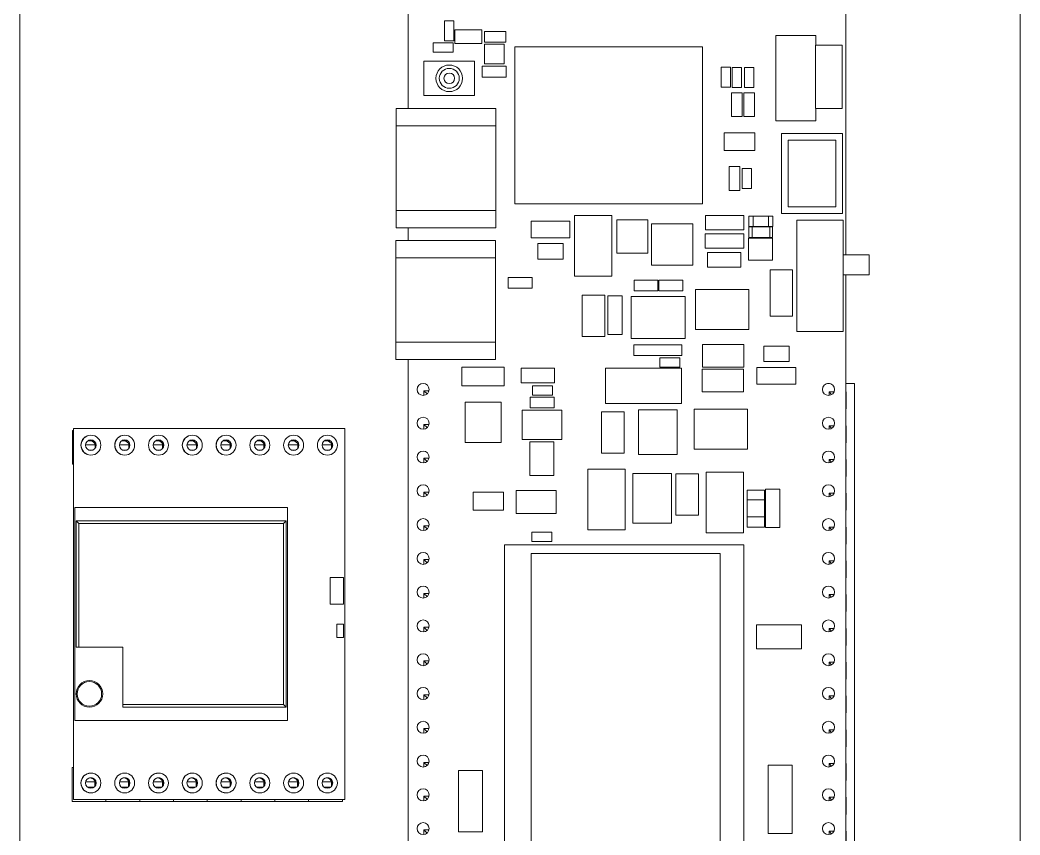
# Model space of a CAD drawing. Header units: millimetres. Extents: x 27 to 102, y 24 to 180.
# Drawn here: x 27.3 to 102.5, y 60.5 to 121.8 of the extents above; entities that cross this region are included whole.
import ezdxf

# ---------------------------------------------------------------- set-up
doc = ezdxf.new("R2010")
doc.units = ezdxf.units.MM

msp = doc.modelspace()

# ---------------------------------------------------------------- linework, layer by layer
at = {"color": 7, "linetype": 'Continuous', "lineweight": 15}
for p, q in [((27.305, 35.259), (27.305, 168.155)), ((102.489, 167.824), (102.489, 57.15)), ((56.494, 115.09), (56.494, 159.637)), ((89.387, 159.637), (89.387, 104.1)), ((59.214, 120.182), (59.214, 121.682)), ((59.214, 121.682), (59.914, 121.682)), ((59.914, 121.682), (59.914, 120.182)), ((59.993, 121.002), (62.025, 121.002)), ((59.993, 121.002), (59.993, 119.983)), ((62.025, 121.002), (62.025, 119.983)), ((62.229, 120.888), (63.844, 120.888)), ((62.229, 120.088), (62.229, 120.888)), ((63.844, 120.888), (63.844, 120.088)), ((84.14, 114.18), (84.14, 120.58)), ((84.14, 120.58), (87.128, 120.58)), ((87.128, 119.849), (87.128, 120.58)), ((58.365, 120.036), (58.365, 119.336)), ((58.365, 120.036), (59.865, 120.036)), ((59.914, 120.182), (59.214, 120.182)), ((59.865, 120.036), (59.865, 119.336)), ((62.025, 119.983), (59.993, 119.983)), ((62.216, 119.928), (63.716, 119.929)), ((62.216, 118.466), (62.216, 119.928)), ((63.844, 120.088), (62.229, 120.088)), ((63.716, 119.929), (63.716, 118.467)), ((64.513, 107.931), (64.513, 119.731)), ((64.513, 119.731), (78.61, 119.731)), ((78.61, 119.731), (78.61, 107.931)), ((87.118, 119.849), (89.118, 119.849)), ((87.118, 119.849), (87.118, 115.099)), ((89.118, 119.849), (89.118, 115.099)), ((59.865, 119.336), (58.365, 119.336)), ((57.676, 116.086), (57.676, 118.651)), ((57.676, 118.651), (61.486, 118.651)), ((61.486, 118.651), (61.486, 116.086)), ((62.065, 118.279), (62.065, 117.462)), ((62.065, 118.279), (63.865, 118.279)), ((63.716, 118.467), (62.216, 118.466)), ((63.865, 118.279), (63.865, 117.462)), ((80.02, 116.698), (80.02, 118.198)), ((80.72, 118.198), (80.02, 118.198)), ((80.72, 118.198), (80.72, 116.698)), ((81.558, 118.189), (80.858, 118.189)), ((80.858, 116.689), (80.858, 118.189)), ((81.558, 118.189), (81.558, 116.689)), ((81.773, 116.689), (81.773, 118.189)), ((82.472, 118.189), (81.773, 118.189)), ((82.472, 118.189), (82.472, 116.689)), ((63.865, 117.462), (62.065, 117.462)), ((80.72, 116.698), (80.02, 116.698)), ((81.558, 116.689), (80.858, 116.689)), ((82.472, 116.689), (81.773, 116.689)), ((61.486, 116.086), (57.676, 116.086)), ((80.788, 114.486), (80.788, 116.286)), ((81.588, 116.286), (80.788, 116.286)), ((81.588, 116.286), (81.588, 114.486)), ((81.728, 114.486), (81.728, 116.286)), ((82.528, 116.286), (81.728, 116.286)), ((82.528, 116.286), (82.528, 114.486)), ((63.075, 115.09), (55.575, 115.09)), ((55.575, 106.14), (55.575, 115.09)), ((63.075, 106.14), (63.075, 115.09)), ((89.118, 115.099), (87.118, 115.099)), ((87.128, 115.099), (87.128, 114.18)), ((81.588, 114.486), (80.788, 114.486)), ((82.528, 114.486), (81.728, 114.486)), ((55.575, 113.79), (63.075, 113.79)), ((87.128, 114.18), (84.14, 114.18)), ((80.258, 111.933), (80.258, 113.279)), ((80.258, 113.279), (82.544, 113.279)), ((82.544, 113.279), (82.544, 111.933)), ((84.555, 107.215), (84.555, 113.215)), ((84.555, 113.215), (89.155, 113.215)), ((89.155, 113.215), (89.155, 107.215)), ((85.055, 112.715), (88.655, 112.715)), ((85.055, 107.715), (85.055, 112.715)), ((88.655, 112.715), (88.655, 107.715)), ((82.544, 111.933), (80.258, 111.933)), ((80.614, 108.942), (80.614, 110.742)), ((81.414, 110.742), (80.614, 110.742)), ((81.414, 110.742), (81.414, 108.942)), ((81.592, 109.091), (81.592, 110.592)), ((82.292, 110.592), (81.592, 110.592)), ((82.292, 110.592), (82.292, 109.091)), ((82.292, 109.091), (81.592, 109.091)), ((81.414, 108.942), (80.614, 108.942)), ((78.61, 107.931), (64.513, 107.931)), ((88.655, 107.715), (85.055, 107.715)), ((55.575, 107.44), (63.075, 107.44)), ((68.998, 107.059), (71.792, 107.059)), ((68.998, 102.487), (68.998, 107.059)), ((71.792, 107.059), (71.792, 102.487)), ((78.833, 107.063), (78.833, 105.983)), ((78.833, 107.063), (81.729, 107.063)), ((81.729, 107.063), (81.729, 105.983)), ((82.102, 106.999), (83.899, 106.999)), ((82.102, 106.216), (82.102, 106.999)), ((82.421, 106.216), (82.421, 106.999)), ((83.59, 106.216), (83.59, 106.999)), ((83.899, 106.999), (83.899, 106.216)), ((89.155, 107.215), (84.555, 107.215)), ((63.075, 106.14), (55.575, 106.14)), ((56.494, 105.184), (56.494, 106.14)), ((65.727, 106.64), (65.727, 105.37)), ((65.727, 106.64), (68.648, 106.64)), ((68.648, 106.64), (68.648, 105.37)), ((72.178, 106.738), (74.51, 106.738)), ((72.178, 104.227), (72.178, 106.738)), ((74.51, 106.738), (74.51, 104.227)), ((74.781, 103.324), (74.781, 106.424)), ((74.781, 106.424), (77.881, 106.424)), ((77.881, 106.424), (77.881, 103.324)), ((82.09, 106.192), (83.887, 106.192)), ((82.09, 105.409), (82.09, 106.192)), ((83.899, 106.216), (82.102, 106.216)), ((82.362, 105.409), (82.362, 106.192)), ((83.678, 105.409), (83.678, 106.192)), ((83.887, 106.192), (83.887, 105.409)), ((85.707, 98.325), (85.707, 106.707)), ((85.707, 106.707), (89.203, 106.707)), ((89.203, 106.707), (89.203, 98.325)), ((68.648, 105.37), (65.727, 105.37)), ((78.824, 105.668), (78.824, 104.588)), ((78.824, 105.668), (81.72, 105.668)), ((81.729, 105.983), (78.833, 105.983)), ((81.72, 105.668), (81.72, 104.588)), ((82.086, 105.353), (82.086, 103.705)), ((82.086, 105.353), (83.889, 105.353)), ((83.887, 105.409), (82.09, 105.409)), ((83.889, 105.353), (83.889, 103.705)), ((63.05, 105.184), (55.55, 105.184)), ((55.55, 96.234), (55.55, 105.184)), ((63.05, 96.234), (63.05, 105.184)), ((66.235, 104.938), (66.235, 103.77)), ((66.235, 104.938), (68.14, 104.938)), ((68.14, 104.938), (68.14, 103.77)), ((81.72, 104.588), (78.824, 104.588)), ((55.55, 103.884), (63.05, 103.884)), ((68.14, 103.77), (66.235, 103.77)), ((74.51, 104.227), (72.178, 104.227)), ((79.002, 104.279), (79.002, 103.179)), ((79.002, 104.279), (81.502, 104.279)), ((81.502, 104.279), (81.502, 103.179)), ((89.203, 104.1), (91.153, 104.1)), ((91.153, 104.1), (91.153, 102.6)), ((77.881, 103.324), (74.781, 103.324)), ((81.502, 103.179), (79.002, 103.179)), ((83.889, 103.705), (82.086, 103.705)), ((64.013, 102.396), (64.013, 101.596)), ((64.013, 102.396), (65.813, 102.396)), ((65.813, 102.396), (65.813, 101.596)), ((71.792, 102.487), (68.998, 102.487)), ((83.695, 102.968), (85.395, 102.968)), ((83.695, 99.488), (83.695, 102.968)), ((85.395, 102.968), (85.395, 99.488)), ((91.153, 102.6), (89.203, 102.6)), ((89.387, 102.6), (89.387, 53.166)), ((65.813, 101.596), (64.013, 101.596)), ((73.469, 102.194), (73.469, 101.394)), ((73.469, 102.194), (75.269, 102.194)), ((75.269, 102.194), (75.269, 101.394)), ((75.327, 101.398), (75.327, 102.198)), ((75.327, 102.198), (77.127, 102.198)), ((77.127, 102.198), (77.127, 101.398)), ((69.573, 97.969), (69.573, 101.069)), ((71.273, 101.069), (69.573, 101.069)), ((71.273, 101.069), (71.273, 97.969)), ((71.502, 98.119), (71.502, 101.015)), ((71.502, 101.015), (72.582, 101.015)), ((72.582, 101.015), (72.582, 98.119)), ((73.246, 97.812), (73.246, 100.953)), ((73.246, 100.953), (77.326, 100.953)), ((75.269, 101.394), (73.469, 101.394)), ((77.127, 101.398), (75.327, 101.398)), ((77.326, 100.953), (77.326, 97.812)), ((78.092, 98.482), (78.092, 101.482)), ((78.092, 101.482), (82.092, 101.482)), ((82.092, 101.482), (82.092, 98.482)), ((85.395, 99.488), (83.695, 99.488)), ((71.273, 97.969), (69.573, 97.969)), ((72.582, 98.119), (71.502, 98.119)), ((77.326, 97.812), (73.246, 97.812)), ((82.092, 98.482), (78.092, 98.482)), ((89.203, 98.325), (85.707, 98.325)), ((55.55, 97.534), (63.05, 97.534)), ((73.446, 97.331), (73.446, 96.527)), ((73.446, 97.331), (77.068, 97.331)), ((77.068, 97.331), (77.068, 96.527)), ((78.615, 95.656), (78.615, 97.356)), ((78.615, 97.356), (81.715, 97.356)), ((81.715, 97.356), (81.715, 95.656)), ((83.221, 97.235), (85.126, 97.235)), ((83.221, 97.235), (83.221, 96.067)), ((85.126, 97.235), (85.126, 96.067)), ((77.068, 96.527), (73.446, 96.527)), ((75.421, 96.343), (76.921, 96.343)), ((75.421, 96.343), (75.421, 95.644)), ((76.921, 96.343), (76.921, 95.644)), ((55.55, 96.234), (63.05, 96.234)), ((56.494, 53.146), (56.494, 96.234)), ((60.521, 95.66), (63.701, 95.66)), ((60.521, 95.66), (60.521, 94.26)), ((63.701, 95.66), (63.701, 94.26)), ((64.993, 95.565), (64.993, 94.465)), ((64.993, 95.565), (67.493, 95.565)), ((67.493, 95.565), (67.493, 94.465)), ((71.336, 92.916), (71.336, 95.574)), ((71.336, 95.574), (77.043, 95.574)), ((76.921, 95.644), (75.421, 95.644)), ((77.043, 95.574), (77.043, 92.916)), ((78.605, 95.496), (78.605, 93.796)), ((78.605, 95.496), (81.705, 95.496)), ((81.715, 95.656), (78.615, 95.656)), ((81.705, 95.496), (81.705, 93.796)), ((82.713, 95.635), (82.713, 94.365)), ((82.713, 95.635), (85.634, 95.635)), ((85.126, 96.067), (83.221, 96.067)), ((85.634, 95.635), (85.634, 94.365)), ((63.701, 94.26), (60.521, 94.26)), ((67.493, 94.465), (64.993, 94.465)), ((65.833, 94.253), (65.833, 93.554)), ((65.833, 94.253), (67.333, 94.253)), ((67.333, 94.253), (67.333, 93.554)), ((85.634, 94.365), (82.713, 94.365)), ((88.164, 94.422), (88.02, 94.422)), ((90.042, 94.422), (89.387, 94.422)), ((90.042, 56.322), (90.042, 94.422)), ((57.677, 93.533), (57.677, 93.882)), ((57.677, 93.882), (58.051, 93.882)), ((57.914, 93.645), (57.677, 93.882)), ((65.658, 93.394), (65.658, 92.594)), ((65.658, 93.394), (67.458, 93.394)), ((67.333, 93.554), (65.833, 93.554)), ((67.458, 93.394), (67.458, 92.594)), ((81.705, 93.796), (78.605, 93.796)), ((88.132, 93.53), (88.132, 93.792)), ((88.132, 93.792), (88.502, 93.792)), ((88.329, 93.595), (88.132, 93.792)), ((89.387, 93.767), (89.412, 93.792)), ((89.387, 93.792), (89.412, 93.792)), ((89.412, 93.792), (89.412, 92.512)), ((60.786, 93.013), (63.473, 93.013)), ((60.786, 89.984), (60.786, 93.013)), ((63.473, 93.013), (63.473, 89.984)), ((67.458, 92.594), (65.658, 92.594)), ((77.043, 92.916), (71.336, 92.916)), ((77.997, 92.49), (81.997, 92.49)), ((77.997, 89.49), (77.997, 92.49)), ((81.997, 92.49), (81.997, 89.49)), ((89.412, 92.512), (89.387, 92.537)), ((89.412, 92.512), (89.387, 92.512)), ((65.049, 92.414), (68.049, 92.414)), ((65.049, 90.214), (65.049, 92.414)), ((68.049, 92.414), (68.049, 90.214)), ((71.033, 89.195), (71.033, 92.295)), ((72.733, 92.295), (71.033, 92.295)), ((72.733, 92.295), (72.733, 89.195)), ((73.807, 89.096), (73.807, 92.453)), ((73.807, 92.453), (76.705, 92.453)), ((76.705, 92.453), (76.705, 89.096)), ((31.325, 91.039), (31.325, 63.139)), ((51.725, 91.039), (31.325, 91.039)), ((51.725, 63.139), (51.725, 91.039)), ((57.677, 90.993), (57.677, 91.342)), ((57.677, 91.342), (58.051, 91.342)), ((57.914, 91.105), (57.677, 91.342)), ((88.132, 90.99), (88.132, 91.252)), ((88.329, 91.055), (88.132, 91.252)), ((88.132, 91.252), (88.502, 91.252)), ((89.387, 91.252), (89.412, 91.252)), ((89.387, 91.227), (89.412, 91.252)), ((89.412, 91.252), (89.412, 89.972)), ((31.24, 88.352), (31.24, 90.892)), ((31.24, 90.892), (31.325, 90.892)), ((32.236, 89.822), (33.01, 89.822)), ((32.413, 90.122), (32.857, 90.122)), ((32.946, 89.822), (32.946, 89.537)), ((33.01, 89.928), (33.01, 89.65)), ((34.776, 89.822), (35.55, 89.822)), ((34.953, 90.122), (35.397, 90.122)), ((35.486, 89.822), (35.486, 89.537)), ((35.55, 89.928), (35.55, 89.65)), ((37.316, 89.822), (38.09, 89.822)), ((37.493, 90.122), (37.937, 90.122)), ((38.026, 89.822), (38.026, 89.537)), ((38.09, 89.928), (38.09, 89.65)), ((39.856, 89.822), (40.63, 89.822)), ((40.033, 90.122), (40.477, 90.122)), ((40.566, 89.822), (40.566, 89.537)), ((40.63, 89.928), (40.63, 89.65)), ((42.396, 89.822), (43.17, 89.822)), ((42.573, 90.122), (43.017, 90.122)), ((43.106, 89.822), (43.106, 89.537)), ((43.17, 89.928), (43.17, 89.65)), ((44.936, 89.822), (45.71, 89.822)), ((45.113, 90.122), (45.557, 90.122)), ((45.646, 89.822), (45.646, 89.537)), ((45.71, 89.928), (45.71, 89.65)), ((47.476, 89.822), (48.25, 89.822)), ((47.653, 90.122), (48.097, 90.122)), ((48.186, 89.822), (48.186, 89.537)), ((48.25, 89.928), (48.25, 89.65)), ((50.016, 89.822), (50.79, 89.822)), ((50.193, 90.122), (50.637, 90.122)), ((50.726, 89.822), (50.726, 89.537)), ((50.79, 89.928), (50.79, 89.65)), ((63.473, 89.984), (60.786, 89.984)), ((68.049, 90.214), (65.049, 90.214)), ((65.632, 87.515), (65.632, 90.039)), ((65.632, 90.039), (67.429, 90.039)), ((67.429, 90.039), (67.429, 87.515)), ((81.997, 89.49), (77.997, 89.49)), ((89.412, 89.972), (89.387, 89.997)), ((89.412, 89.972), (89.387, 89.972)), ((32.794, 89.422), (32.476, 89.422)), ((35.334, 89.422), (35.016, 89.422)), ((37.874, 89.422), (37.556, 89.422)), ((40.414, 89.422), (40.096, 89.422)), ((42.954, 89.422), (42.636, 89.422)), ((45.494, 89.422), (45.176, 89.422)), ((48.034, 89.422), (47.716, 89.422)), ((50.574, 89.422), (50.256, 89.422)), ((57.914, 88.565), (57.677, 88.802)), ((57.677, 88.802), (58.051, 88.802)), ((57.677, 88.453), (57.677, 88.802)), ((72.733, 89.195), (71.033, 89.195)), ((76.705, 89.096), (73.807, 89.096)), ((31.24, 88.352), (31.325, 88.352)), ((70.007, 83.411), (70.007, 87.983)), ((70.007, 87.983), (72.801, 87.983)), ((72.801, 87.983), (72.801, 83.411)), ((88.329, 88.515), (88.132, 88.712)), ((88.132, 88.712), (88.502, 88.712)), ((88.132, 88.45), (88.132, 88.712)), ((89.387, 88.687), (89.412, 88.712)), ((89.387, 88.712), (89.412, 88.712)), ((89.412, 88.712), (89.412, 87.432)), ((67.429, 87.515), (65.632, 87.515)), ((73.385, 83.924), (73.385, 87.647)), ((73.385, 87.647), (76.283, 87.647)), ((76.283, 87.647), (76.283, 83.924)), ((76.606, 84.532), (76.606, 87.632)), ((78.306, 87.632), (76.606, 87.632)), ((78.306, 87.632), (78.306, 84.532)), ((78.906, 83.195), (78.906, 87.767)), ((78.906, 87.767), (81.7, 87.767)), ((81.7, 87.767), (81.7, 83.195)), ((89.412, 87.432), (89.387, 87.457)), ((89.412, 87.432), (89.387, 87.432)), ((83.347, 83.586), (83.347, 86.482)), ((83.347, 86.482), (84.427, 86.482)), ((84.427, 86.482), (84.427, 83.586)), ((57.677, 85.913), (57.677, 86.262)), ((57.677, 86.262), (58.051, 86.262)), ((57.914, 86.025), (57.677, 86.262)), ((61.371, 86.256), (63.657, 86.256)), ((61.371, 86.256), (61.371, 84.91)), ((63.657, 86.256), (63.657, 84.91)), ((64.61, 86.375), (67.627, 86.375)), ((64.61, 86.375), (64.61, 84.649)), ((67.627, 86.375), (67.627, 84.649)), ((81.973, 83.62), (81.973, 86.414)), ((81.973, 86.414), (83.268, 86.414)), ((83.268, 86.414), (83.268, 83.62)), ((88.329, 85.975), (88.132, 86.172)), ((88.132, 86.172), (88.502, 86.172)), ((88.132, 85.91), (88.132, 86.172)), ((89.387, 86.172), (89.412, 86.172)), ((89.387, 86.147), (89.412, 86.172)), ((89.412, 86.172), (89.412, 84.892)), ((47.425, 85.089), (31.425, 85.089)), ((31.425, 85.089), (31.425, 69.089)), ((47.425, 69.089), (47.425, 85.089)), ((81.973, 85.683), (83.268, 85.683)), ((63.657, 84.91), (61.371, 84.91)), ((67.627, 84.649), (64.61, 84.649)), ((78.306, 84.532), (76.606, 84.532)), ((81.973, 84.388), (83.268, 84.388)), ((89.412, 84.892), (89.387, 84.917)), ((89.412, 84.892), (89.387, 84.892)), ((47.325, 84.089), (31.525, 84.089)), ((31.725, 83.889), (31.525, 84.089)), ((31.525, 74.589), (31.525, 84.089)), ((31.725, 83.889), (47.125, 83.889)), ((31.725, 74.589), (31.725, 83.889)), ((47.325, 84.089), (47.125, 83.889)), ((47.125, 83.889), (47.125, 70.289)), ((47.325, 70.089), (47.325, 84.089)), ((57.677, 83.373), (57.677, 83.722)), ((57.677, 83.722), (58.051, 83.722)), ((57.914, 83.485), (57.677, 83.722)), ((76.283, 83.924), (73.385, 83.924)), ((83.268, 83.62), (81.973, 83.62)), ((84.427, 83.586), (83.347, 83.586)), ((88.132, 83.37), (88.132, 83.632)), ((88.132, 83.632), (88.502, 83.632)), ((88.329, 83.435), (88.132, 83.632)), ((89.387, 83.632), (89.412, 83.632)), ((89.387, 83.607), (89.412, 83.632)), ((89.412, 83.632), (89.412, 82.352)), ((65.782, 83.256), (65.782, 82.557)), ((65.782, 83.256), (67.282, 83.256)), ((67.282, 83.256), (67.282, 82.557)), ((72.801, 83.411), (70.007, 83.411)), ((81.7, 83.195), (78.906, 83.195)), ((63.733, 51.105), (63.733, 82.294)), ((63.733, 82.294), (81.73, 82.294)), ((67.282, 82.557), (65.782, 82.557)), ((81.73, 82.294), (81.73, 51.105)), ((89.412, 82.352), (89.387, 82.377)), ((89.412, 82.352), (89.387, 82.352)), ((65.728, 56.387), (65.728, 81.633)), ((65.728, 81.633), (79.952, 81.633)), ((79.952, 81.633), (79.952, 52.887)), ((57.677, 80.833), (57.677, 81.182)), ((57.677, 81.182), (58.051, 81.182)), ((57.914, 80.945), (57.677, 81.182)), ((88.132, 80.83), (88.132, 81.092)), ((88.329, 80.895), (88.132, 81.092)), ((88.132, 81.092), (88.502, 81.092)), ((89.387, 81.092), (89.412, 81.092)), ((89.387, 81.067), (89.412, 81.092)), ((89.412, 81.092), (89.412, 79.812)), ((50.625, 79.839), (50.625, 77.839)), ((51.625, 79.839), (50.625, 79.839)), ((51.625, 77.839), (51.625, 79.839)), ((89.412, 79.812), (89.387, 79.837)), ((89.412, 79.812), (89.387, 79.812)), ((57.677, 78.293), (57.677, 78.642)), ((57.677, 78.642), (58.051, 78.642)), ((57.914, 78.405), (57.677, 78.642)), ((88.132, 78.29), (88.132, 78.552)), ((88.329, 78.355), (88.132, 78.552)), ((88.132, 78.552), (88.502, 78.552)), ((89.387, 78.552), (89.412, 78.552)), ((89.387, 78.527), (89.412, 78.552)), ((89.412, 78.552), (89.412, 77.272)), ((50.625, 77.839), (51.625, 77.839)), ((89.412, 77.272), (89.387, 77.297)), ((89.412, 77.272), (89.387, 77.272)), ((51.125, 76.339), (51.125, 75.339)), ((51.625, 76.339), (51.125, 76.339)), ((51.625, 75.339), (51.625, 76.339)), ((57.677, 75.753), (57.677, 76.102)), ((57.677, 76.102), (58.051, 76.102)), ((57.914, 75.865), (57.677, 76.102)), ((82.687, 74.464), (82.687, 76.268)), ((82.687, 76.268), (86.067, 76.268)), ((86.067, 76.268), (86.067, 74.464)), ((88.132, 75.75), (88.132, 76.012)), ((88.132, 76.012), (88.502, 76.012)), ((88.329, 75.815), (88.132, 76.012)), ((89.387, 75.987), (89.412, 76.012)), ((89.387, 76.012), (89.412, 76.012)), ((89.412, 76.012), (89.412, 74.732)), ((51.125, 75.339), (51.625, 75.339)), ((31.525, 74.589), (35.025, 74.589)), ((35.025, 70.089), (35.025, 74.589)), ((86.067, 74.464), (82.687, 74.464)), ((89.412, 74.732), (89.387, 74.757)), ((89.412, 74.732), (89.387, 74.732)), ((57.677, 73.213), (57.677, 73.562)), ((57.677, 73.562), (58.051, 73.562)), ((57.914, 73.325), (57.677, 73.562)), ((88.132, 73.21), (88.132, 73.472)), ((88.132, 73.472), (88.502, 73.472)), ((88.329, 73.275), (88.132, 73.472)), ((89.387, 73.447), (89.412, 73.472)), ((89.387, 73.472), (89.412, 73.472)), ((89.412, 73.472), (89.412, 72.192)), ((89.412, 72.192), (89.387, 72.217)), ((89.412, 72.192), (89.387, 72.192)), ((32.525, 72.089), (32.525, 72.089)), ((57.677, 70.673), (57.677, 71.022)), ((57.677, 71.022), (58.051, 71.022)), ((57.914, 70.785), (57.677, 71.022)), ((88.132, 70.67), (88.132, 70.932)), ((88.132, 70.932), (88.502, 70.932)), ((88.329, 70.735), (88.132, 70.932)), ((89.387, 70.932), (89.412, 70.932)), ((89.387, 70.907), (89.412, 70.932)), ((89.412, 70.932), (89.412, 69.652)), ((32.525, 70.089), (32.525, 70.089)), ((47.125, 70.289), (35.025, 70.289)), ((35.025, 70.089), (47.325, 70.089)), ((47.325, 70.089), (47.125, 70.289)), ((89.412, 69.652), (89.387, 69.677)), ((89.412, 69.652), (89.387, 69.652)), ((31.425, 69.089), (47.425, 69.089)), ((57.677, 68.133), (57.677, 68.482)), ((57.677, 68.482), (58.051, 68.482)), ((57.914, 68.245), (57.677, 68.482)), ((88.132, 68.13), (88.132, 68.392)), ((88.329, 68.195), (88.132, 68.392)), ((88.132, 68.392), (88.502, 68.392)), ((89.387, 68.392), (89.412, 68.392)), ((89.387, 68.367), (89.412, 68.392)), ((89.412, 68.392), (89.412, 67.112)), ((89.412, 67.112), (89.387, 67.137)), ((89.412, 67.112), (89.387, 67.112)), ((31.228, 63.006), (31.228, 65.546)), ((31.228, 65.546), (31.325, 65.546)), ((57.677, 65.593), (57.677, 65.942)), ((57.677, 65.942), (58.051, 65.942)), ((57.914, 65.705), (57.677, 65.942)), ((83.553, 60.581), (83.553, 65.741)), ((83.553, 65.741), (85.353, 65.741)), ((85.353, 65.741), (85.353, 60.581)), ((88.132, 65.59), (88.132, 65.852)), ((88.132, 65.852), (88.502, 65.852)), ((88.329, 65.655), (88.132, 65.852)), ((89.387, 65.852), (89.412, 65.852)), ((89.387, 65.827), (89.412, 65.852)), ((89.412, 65.852), (89.412, 64.572)), ((32.534, 64.776), (32.736, 64.776)), ((35.074, 64.776), (35.276, 64.776)), ((37.614, 64.776), (37.816, 64.776)), ((40.154, 64.776), (40.356, 64.776)), ((42.694, 64.776), (42.896, 64.776)), ((45.234, 64.776), (45.436, 64.776)), ((47.774, 64.776), (47.976, 64.776)), ((50.314, 64.776), (50.516, 64.776)), ((60.269, 60.718), (60.269, 65.328)), ((60.269, 65.328), (62.069, 65.328)), ((62.069, 65.328), (62.069, 60.718)), ((32.245, 64.476), (32.998, 64.476)), ((32.884, 64.076), (32.386, 64.076)), ((32.934, 64.476), (32.934, 64.123)), ((32.998, 64.556), (32.998, 64.222)), ((34.785, 64.476), (35.538, 64.476)), ((35.424, 64.076), (34.926, 64.076)), ((35.474, 64.476), (35.474, 64.123)), ((35.538, 64.556), (35.538, 64.222)), ((37.325, 64.476), (38.078, 64.476)), ((37.964, 64.076), (37.466, 64.076)), ((38.014, 64.476), (38.014, 64.123)), ((38.078, 64.556), (38.078, 64.222)), ((39.865, 64.476), (40.618, 64.476)), ((40.504, 64.076), (40.006, 64.076)), ((40.554, 64.476), (40.554, 64.123)), ((40.618, 64.556), (40.618, 64.222)), ((42.405, 64.476), (43.158, 64.476)), ((43.044, 64.076), (42.546, 64.076)), ((43.094, 64.476), (43.094, 64.123)), ((43.158, 64.556), (43.158, 64.222)), ((44.945, 64.476), (45.698, 64.476)), ((45.584, 64.076), (45.086, 64.076)), ((45.634, 64.476), (45.634, 64.123)), ((45.698, 64.556), (45.698, 64.222)), ((47.485, 64.476), (48.238, 64.476)), ((48.124, 64.076), (47.626, 64.076)), ((48.174, 64.476), (48.174, 64.123)), ((48.238, 64.556), (48.238, 64.222)), ((50.025, 64.476), (50.778, 64.476)), ((50.664, 64.076), (50.166, 64.076)), ((50.714, 64.476), (50.714, 64.123)), ((50.778, 64.556), (50.778, 64.222)), ((89.412, 64.572), (89.387, 64.597)), ((89.412, 64.572), (89.387, 64.572)), ((57.677, 63.053), (57.677, 63.402)), ((57.677, 63.402), (58.051, 63.402)), ((57.914, 63.165), (57.677, 63.402)), ((88.132, 63.05), (88.132, 63.312)), ((88.329, 63.115), (88.132, 63.312)), ((88.132, 63.312), (88.502, 63.312)), ((89.387, 63.287), (89.412, 63.312)), ((89.387, 63.312), (89.412, 63.312)), ((89.412, 63.312), (89.412, 62.032)), ((31.228, 63.006), (51.548, 63.006)), ((31.325, 63.139), (51.725, 63.139)), ((33.768, 63.006), (33.768, 63.139)), ((36.308, 63.006), (36.308, 63.139)), ((38.848, 63.006), (38.848, 63.139)), ((41.388, 63.006), (41.388, 63.139)), ((43.928, 63.006), (43.928, 63.139)), ((46.468, 63.006), (46.468, 63.139)), ((49.008, 63.006), (49.008, 63.139)), ((51.548, 63.006), (51.548, 63.139)), ((89.412, 62.032), (89.387, 62.057)), ((89.412, 62.032), (89.387, 62.032)), ((57.677, 60.513), (57.677, 60.862)), ((57.677, 60.862), (58.051, 60.862)), ((57.914, 60.625), (57.677, 60.862)), ((62.069, 60.718), (60.269, 60.718)), ((85.353, 60.581), (83.553, 60.581)), ((88.132, 60.51), (88.132, 60.772)), ((88.132, 60.772), (88.502, 60.772)), ((88.329, 60.575), (88.132, 60.772)), ((89.387, 60.747), (89.412, 60.772)), ((89.387, 60.772), (89.412, 60.772)), ((89.412, 60.772), (89.412, 59.492))]:
    msp.add_line(p, q, dxfattribs=at)
at = {"color": 7, "linetype": 'Continuous', "lineweight": 15, "flags": 128}
for points in [[(32.635, 90.539), (32.348, 90.482), (32.105, 90.319), (31.942, 90.076), (31.885, 89.789), (31.942, 89.502), (32.105, 89.259), (32.348, 89.096), (32.635, 89.039), (32.635, 89.039)], [(35.175, 90.539), (34.888, 90.482), (34.645, 90.319), (34.482, 90.076), (34.425, 89.789), (34.482, 89.502), (34.645, 89.259), (34.888, 89.096), (35.175, 89.039), (35.175, 89.039)], [(40.255, 90.539), (39.968, 90.482), (39.725, 90.319), (39.562, 90.076), (39.505, 89.789), (39.562, 89.502), (39.725, 89.259), (39.968, 89.096), (40.255, 89.039), (40.255, 89.039)], [(42.795, 90.539), (42.508, 90.482), (42.265, 90.319), (42.102, 90.076), (42.045, 89.789), (42.102, 89.502), (42.265, 89.259), (42.508, 89.096), (42.795, 89.039), (42.795, 89.039)], [(32.635, 65.139), (32.348, 65.082), (32.105, 64.919), (31.942, 64.676), (31.885, 64.389), (31.942, 64.102), (32.105, 63.859), (32.348, 63.696), (32.635, 63.639), (32.635, 63.639)], [(37.715, 65.139), (37.428, 65.082), (37.185, 64.919), (37.022, 64.676), (36.965, 64.389), (37.022, 64.102), (37.185, 63.859), (37.428, 63.696), (37.715, 63.639), (37.715, 63.639)], [(40.255, 65.139), (39.968, 65.082), (39.725, 64.919), (39.562, 64.676), (39.505, 64.389), (39.562, 64.102), (39.725, 63.859), (39.968, 63.696), (40.255, 63.639), (40.255, 63.639)], [(42.795, 65.139), (42.508, 65.082), (42.265, 64.919), (42.102, 64.676), (42.045, 64.389), (42.102, 64.102), (42.265, 63.859), (42.508, 63.696), (42.795, 63.639), (42.795, 63.639)]]:
    msp.add_lwpolyline(points, dxfattribs=at)
at = {"color": 7, "linetype": 'Continuous', "lineweight": 15}
for centre, radius in [((59.581, 117.368), 1), ((59.581, 117.368), 0.75), ((59.581, 117.368), 0.4), ((57.612, 93.978), 0.45), ((88.092, 93.978), 0.45), ((57.612, 91.438), 0.45), ((88.092, 91.438), 0.45), ((32.635, 89.789), 0.75), ((35.175, 89.789), 0.75), ((37.715, 89.789), 0.75), ((40.255, 89.789), 0.75), ((42.795, 89.789), 0.75), ((45.335, 89.789), 0.75), ((47.875, 89.789), 0.75), ((50.415, 89.789), 0.75), ((32.635, 89.789), 0.4), ((35.175, 89.789), 0.4), ((37.715, 89.789), 0.4), ((40.255, 89.789), 0.4), ((42.795, 89.789), 0.4), ((45.335, 89.789), 0.4), ((47.875, 89.789), 0.4), ((50.415, 89.789), 0.4), ((57.612, 88.898), 0.45), ((88.092, 88.898), 0.45), ((57.612, 86.358), 0.45), ((88.092, 86.358), 0.45), ((57.612, 83.818), 0.45), ((88.092, 83.818), 0.45), ((57.612, 81.278), 0.45), ((88.092, 81.278), 0.45), ((57.612, 78.738), 0.45), ((88.092, 78.738), 0.45), ((57.612, 76.198), 0.45), ((88.092, 76.198), 0.45), ((57.612, 73.658), 0.45), ((88.092, 73.658), 0.45), ((32.525, 71.089), 1), ((32.525, 71.089), 0.92), ((57.612, 71.118), 0.45), ((88.092, 71.118), 0.45), ((57.612, 68.578), 0.45), ((88.092, 68.578), 0.45), ((57.612, 66.038), 0.45), ((88.092, 66.038), 0.45), ((32.635, 64.389), 0.75), ((32.635, 64.389), 0.4), ((35.175, 64.389), 0.75), ((35.175, 64.389), 0.4), ((37.715, 64.389), 0.75), ((37.715, 64.389), 0.4), ((40.255, 64.389), 0.75), ((40.255, 64.389), 0.4), ((42.795, 64.389), 0.75), ((42.795, 64.389), 0.4), ((45.335, 64.389), 0.75), ((45.335, 64.389), 0.4), ((47.875, 64.389), 0.75), ((47.875, 64.389), 0.4), ((50.415, 64.389), 0.75), ((50.415, 64.389), 0.4), ((57.612, 63.498), 0.45), ((88.092, 63.498), 0.45), ((57.612, 60.958), 0.45), ((88.092, 60.958), 0.45)]:
    msp.add_circle(centre, radius, dxfattribs=at)
for centre, radius, start, end in [((37.715, 89.789), 0.75, 90, 270), ((45.335, 89.789), 0.75, 90, 270), ((47.875, 89.789), 0.75, 90, 270), ((50.415, 89.789), 0.75, 90, 270), ((32.51, 89.622), 0.51, 23.09085, 78.64478), ((32.635, 89.789), 0.4, 270, 90), ((35.05, 89.622), 0.51, 23.0909, 78.64503), ((35.175, 89.789), 0.4, 270, 90), ((37.59, 89.622), 0.51, 23.09096, 78.64528), ((37.715, 89.789), 0.4, 270, 90), ((40.13, 89.622), 0.51, 23.09101, 78.64554), ((40.255, 89.789), 0.4, 270, 90), ((42.67, 89.622), 0.51, 23.09106, 78.64579), ((42.795, 89.789), 0.4, 270, 90), ((45.21, 89.622), 0.51, 23.09112, 78.64604), ((45.335, 89.789), 0.4, 270, 90), ((47.75, 89.622), 0.51, 23.09117, 78.6463), ((47.875, 89.789), 0.4, 270, 90), ((50.29, 89.622), 0.51, 23.09123, 78.64655), ((50.415, 89.789), 0.4, 270, 90), ((32.525, 71.089), 1, 90, 270), ((32.525, 71.089), 0.92, 270, 90), ((32.498, 64.276), 0.51, 23.08983, 78.64004), ((32.635, 64.389), 0.4, 270, 90), ((35.175, 64.389), 0.75, 90, 270), ((35.038, 64.276), 0.51, 23.08989, 78.64029), ((35.175, 64.389), 0.4, 270, 90), ((37.578, 64.276), 0.51, 23.08994, 78.64055), ((37.715, 64.389), 0.4, 270, 90), ((40.118, 64.276), 0.51, 23.09, 78.6408), ((40.255, 64.389), 0.4, 270, 90), ((42.658, 64.276), 0.51, 23.09005, 78.64105), ((42.795, 64.389), 0.4, 270, 90), ((45.335, 64.389), 0.75, 90, 270), ((45.198, 64.276), 0.51, 23.0901, 78.64131), ((45.335, 64.389), 0.4, 270, 90), ((47.875, 64.389), 0.75, 90, 270), ((47.738, 64.276), 0.51, 23.09016, 78.64156), ((47.875, 64.389), 0.4, 270, 90), ((50.415, 64.389), 0.75, 90, 270), ((50.278, 64.276), 0.51, 23.09021, 78.64181), ((50.415, 64.389), 0.4, 270, 90)]:
    msp.add_arc(centre, radius, start, end, dxfattribs=at)

doc.saveas('drawing.dxf')
